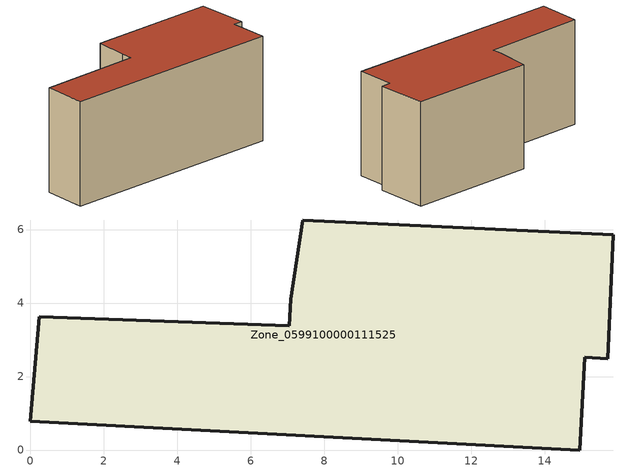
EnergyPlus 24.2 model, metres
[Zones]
Zone_0599100000111525
 floor ground (C_G): 7.05,3.38 7.1,4.1 7.42,6.26 15.87,5.86 15.72,2.49 15.09,2.53 14.96,0 0,0.78 0.25,3.63 z0
 wall outside (C_F): 0.25,3.63 0,0.78 14.96,0 15.09,2.53 15.72,2.49 15.87,5.86 7.42,6.26 7.1,4.1 7.05,3.38 0.25,3.63 z0:6.78
 roof outside (C_R): 7.1,4.1 7.05,3.38 0.25,3.63 0,0.78 14.96,0 15.09,2.53 15.72,2.49 15.87,5.86 7.42,6.26 z6.78
[BUILDING]
Pand.0599100000111525: North Axis=0; Terrain=City; Loads Convergence Tolerance Value=0.04; Temperature Convergence Tolerance Value=0.4; Solar Distribution=FullExterior; Maximum Number of Warmup Days=25; Minimum Number of Warmup Days=1
[Site:Location]
Rotterdam.The.Hague.AP_ZH_NLD Design_Conditions: Latitude=51.96; Longitude=4.45; Time Zone=1; Elevation=-4.5
[SITE:GROUNDTEMPERATURE:BUILDINGSURFACE]
18, 18, 18, 18, 18, 18, 18, 18, 18, 18, 18, 18
[MATERIAL] Thermal Absorptance=0.9; Solar Absorptance=0.7; Visible Absorptance=0.7
Name | Roughness | Thickness | Conductivity | Density | Specific Heat
G.TC.1946 | MediumSmooth | 0.15 | 1 | 540 | 1210
F.TC.1946 | Rough | 0.3 | 0.857143 | 1920 | 840
R.TC.1946 | MediumRough | 0.2 | 0.909091 | 1500 | 1000
[CONSTRUCTION]
C_G: G.TC.1946
C_F: F.TC.1946
C_R: R.TC.1946
[ZONE]
Zone_0599100000111525: Type=1; Multiplier=1; Ceiling Height=Autocalculate; Volume=Autocalculate; Floor Area=autocalculate; Part of Total Floor Area=Yes
[ZONEINFILTRATION:DESIGNFLOWRATE]
Infil_Zone_0599100000111525: Zone or ZoneList or Space or SpaceList=Zone_0599100000111525; Schedule=AlwaysOn; Design Flow Rate Calculation Method=Flow/Area; Flow Rate per Floor Area=0.003; Constant Term Coefficient=1; Temperature Term Coefficient=0; Velocity Term Coefficient=0; Velocity Squared Term Coefficient=0
[HVACTEMPLATE:ZONE:IDEALLOADSAIRSYSTEM]
Zone_0599100000111525: Maximum Heating Supply Air Temperature=50; Minimum Cooling Supply Air Temperature=13; Maximum Heating Supply Air Humidity Ratio=0.0156; Minimum Cooling Supply Air Humidity Ratio=0.0077; Heating Limit=NoLimit; Cooling Limit=NoLimit; Dehumidification Control Type=ConstantSensibleHeatRatio; Cooling Sensible Heat Ratio=0.7; Dehumidification Setpoint=60; Humidification Control Type=None; Humidification Setpoint=30; Outdoor Air Method=None; Outdoor Air Flow Rate per Person=0.00944; Outdoor Air Flow Rate per Zone Floor Area=0; Outdoor Air Flow Rate per Zone=0; Demand Controlled Ventilation Type=None; Outdoor Air Economizer Type=NoEconomizer; Heat Recovery Type=None; Sensible Heat Recovery Effectiveness=0.7; Latent Heat Recovery Effectiveness=0.65
[ZONECONTROL:THERMOSTAT]
ThermostatControl_Zone_0599100000111525: Zone or ZoneList=Zone_0599100000111525; Control Type Schedule=DualSetpointControlType; Control 1=Thermostat_Zone_0599100000111525; Temperature Difference Between Cutout And Setpoint=0
[THERMOSTATSETPOINT:DUALSETPOINT]
Thermostat_Zone_0599100000111525: Heating Setpoint Temperature Schedule=HeatingSetpoint_Zone_0599100000111525; Cooling Setpoint Temperature Schedule=CoolingSetpoint_Zone_0599100000111525
[SCHEDULE:COMPACT]
HeatingSetpoint_Zone_0599100000111525: Through: 12/31, For: AllDays, Until: 24:00, 21
CoolingSetpoint_Zone_0599100000111525: Through: 12/31, For: AllDays, Until: 24:00, 24
DualSetpointControlType: Through: 12/31, For: AllDays, Until: 24:00, 4
AlwaysOn: Through: 12/31, For: AllDays, Until: 24:00, 1
